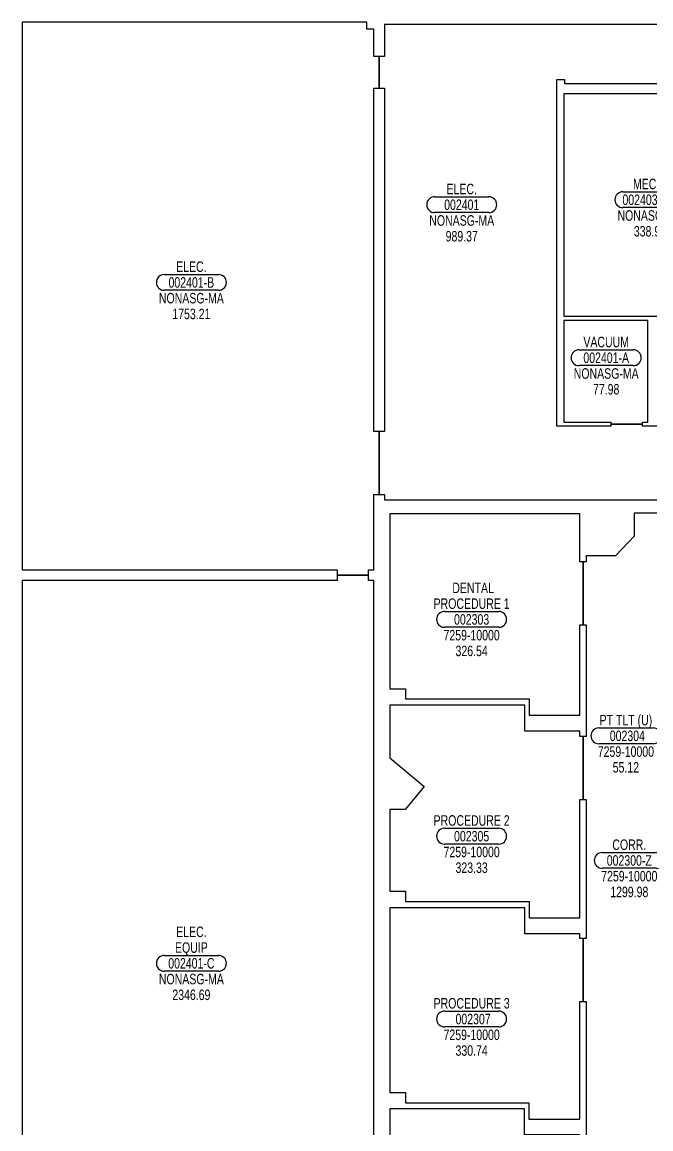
# Model space of a CAD drawing. Extents: x -1933 to 1606, y 4783 to 7375.
# Drawn here: x -1933 to -1215, y 5773 to 7039 of the extents above; entities that cross this region are included whole.
import ezdxf
from ezdxf.enums import TextEntityAlignment as Align

# ---------------------------------------------------------------- set-up
doc = ezdxf.new("R2010")
doc.units = 0
doc.header["$LTSCALE"] = 48
doc.header["$MEASUREMENT"] = 0
doc.layers.get('0').update_dxf_attribs({"linetype": 'CONTINUOUS'})
for name, color, linetype in [('AREA', 3, 'CONTINUOUS'), ('AREA2', 1, 'CONTINUOUS'), ('COSTC', 6, 'CONTINUOUS'), ('PLINE2', 5, 'CONTINUOUS'), ('ROOMNA', 4, 'CONTINUOUS'), ('ROOMNO', 4, 'CONTINUOUS'), ('ROOMOV', 4, 'CONTINUOUS')]:
    doc.layers.add(name, color=color, linetype=linetype)

# ---------------------------------------------------------------- blocks, each defined once
blk = doc.blocks.new('ROOM')
at = {"layer": 'ROOMOV'}
for p, q in [((-31, 9), (31, 9)), ((31, -9), (-31, -9))]:
    blk.add_line(p, q, dxfattribs=at)
for centre, start, end in [((-31, 0), 90, 270), ((31, 0), 270, 90)]:
    blk.add_arc(centre, 9.04, start, end, dxfattribs=at)
at = {"width": 0.75, "flags": 1}
for tag, p in [('FLFIN', (-60, -36)), ('ICRA', (60, -36)), ('FLTYPE', (-60, -48)), ('USER1', (60, -48)), ('FLCOND', (-60, -60)), ('USER2', (60, -60)), ('WLFIN', (-60, -72)), ('SITE', (-24, -72)), ('UCODE', (24, -72)), ('USER3', (60, -72)), ('WLTYPE', (-60, -84)), ('BLDG', (-24, -84)), ('UDESC', (24, -84)), ('USER4', (60, -84)), ('WLCOND', (-60, -96)), ('FLR', (-24, -96)), ('FCODE', (24, -96)), ('USER5', (60, -96)), ('CLFIN', (-60, -108)), ('COSTCD', (-24, -108)), ('FDESC', (24, -108)), ('USER6', (60, -108)), ('CLTYPE', (-60, -120)), ('DEPTD', (-24, -120)), ('DIVISION', (24, -120)), ('USER7', (60, -120)), ('CLCOND', (-60, -132)), ('RDES', (-24, -132)), ('CONTACT', (24, -132)), ('USER8', (60, -132)), ('CLHT', (-60, -144)), ('CHDATE', (-24, -144)), ('OCCUP', (24, -144)), ('BLOCK', (60, -144)), ('BASE', (-60, -156)), ('CBACK', (-24, -156)), ('PRCONTACT', (24, -156)), ('BLOCK2', (60, -156))]:
    blk.add_attdef(tag, text='', height=6, dxfattribs=at).set_placement(p, align=Align.MIDDLE_CENTER)
at = {"layer": 'AREA', "width": 0.75}
blk.add_attdef('AREA', text='', height=12, dxfattribs=at).set_placement((0, -36), align=Align.MIDDLE_CENTER)
at = {"layer": 'AREA2', "width": 0.75}
blk.add_attdef('AREA2', text='', height=12, dxfattribs=at).set_placement((0, -36), align=Align.MIDDLE_CENTER)
at = {"layer": 'COSTC', "width": 0.75}
blk.add_attdef('COSTC', text='', height=12, dxfattribs=at).set_placement((0, -18), align=Align.MIDDLE_CENTER)
at = {"layer": 'ROOMNA', "width": 0.75}
for tag, p in [('RMNAA', (0, 54)), ('RMNAB', (0, 36)), ('RMNAC', (0, 18))]:
    blk.add_attdef(tag, text='', height=12, dxfattribs=at).set_placement(p, align=Align.MIDDLE_CENTER)
at = {"layer": 'ROOMNO', "width": 0.75}
blk.add_attdef('RMNU', text='', height=12, dxfattribs=at).set_placement((0, 0), align=Align.MIDDLE_CENTER)

msp = doc.modelspace()

# ---------------------------------------------------------------- linework, layer by layer
at = {"layer": 'PLINE2', "color": 6}
for points in [[(-1531.2, 6963.2), (-1525.2, 6963.2), (-1525.2, 6999.2), (-1531.2, 6999.2), (-1531.2, 7030.5), (-1539.2, 7030.5), (-1539.2, 7038.5), (-1933.2, 7038.5), (-1933.2, 6412.5), (-1573.2, 6412.5), (-1573.2, 6406.4), (-1537.2, 6406.4), (-1537.2, 6412.5), (-1531.2, 6412.5), (-1531.2, 6498.5), (-1525.2, 6498.5), (-1525.2, 6570.5), (-1531.2, 6570.5)], [(-1123.2, 6956.6), (-1314.2, 6956.6), (-1314.2, 6702.4), (-1123.2, 6702.4), (-1123.2, 6708.4), (-1116.5, 6708.4), (-1116.5, 6744.4), (-1123.2, 6744.4)], [(-1218.3, 6697.5), (-1314.2, 6697.5), (-1314.2, 6581.4), (-1260.3, 6581.4), (-1260.3, 6579), (-1224.3, 6579), (-1224.3, 6581.4), (-1218.3, 6581.4)], [(-1295.8, 6349.5), (-1292.2, 6349.5), (-1292.2, 6421.5), (-1295.8, 6421.5), (-1295.8, 6476.3), (-1512.9, 6476.3), (-1512.9, 6276.5), (-1494.9, 6276.5), (-1494.9, 6264.9), (-1353.9, 6264.9), (-1353.9, 6246.2), (-1295.8, 6246.2)], [(-1531.2, 6400.3), (-1537.2, 6400.3), (-1537.2, 6406.4), (-1573.2, 6406.4), (-1573.2, 6400.3), (-1933.2, 6400.3), (-1933.2, 5557.5), (-1756.1, 5557.5), (-1756.1, 5626.7), (-1772.2, 5628), (-1770, 5655.9), (-1730.2, 5652.8), (-1732.3, 5624.9), (-1756.1, 5626.7), (-1756.1, 5557.5), (-1531.2, 5557.5), (-1531.2, 5789.1), (-1531.2, 5789.1), (-1531.2, 5869.5), (-1531.2, 5869.5), (-1531.2, 5891.9), (-1531.2, 5891.9)], [(-1292.2, 6222.1), (-1295.8, 6222.1), (-1295.8, 6228), (-1358.8, 6228), (-1358.8, 6257.6), (-1512.9, 6257.6), (-1512.9, 6197.7), (-1473.6, 6164.7), (-1495.6, 6138.5), (-1512.9, 6138.5), (-1512.9, 6045), (-1494.9, 6045), (-1494.9, 6033.4), (-1353.9, 6033.4), (-1353.9, 6014.7), (-1295.8, 6014.7), (-1295.8, 6150.1), (-1292.2, 6150.1)], [(-1295.8, 5918.9), (-1292.2, 5918.9), (-1292.2, 5990.9), (-1295.8, 5990.9), (-1295.8, 5996.5), (-1358.8, 5996.5), (-1358.8, 6026.2), (-1512.9, 6026.2), (-1512.9, 5815), (-1494.9, 5815), (-1494.9, 5803.4), (-1354, 5803.4), (-1354, 5784.7), (-1295.8, 5784.7)], [(-1295.8, 5689.8), (-1292.2, 5689.8), (-1292.2, 5761.8), (-1295.8, 5761.8), (-1295.8, 5766.5), (-1358.9, 5766.5), (-1358.9, 5796.2), (-1512.9, 5796.2), (-1512.9, 5577.8), (-1494.9, 5577.8), (-1494.9, 5565.8), (-1333.3, 5565.7), (-1333.3, 5627.4), (-1295.8, 5627.4)]]:
    msp.add_lwpolyline(points, close=True, dxfattribs=at)
for points in [[(-1162.6, 7035.9), (-1519.2, 7035.9), (-1519.2, 7030.5), (-1519.2, 7030.5), (-1519.2, 6999.2), (-1525.2, 6999.2), (-1525.2, 6963.2), (-1519.2, 6963.2), (-1519.2, 6570.5), (-1525.2, 6570.5), (-1525.2, 6498.5), (-1519.2, 6498.5), (-1519.2, 6492.5), (-1123.2, 6492.5)], [(-1123.2, 6576.5), (-1224.3, 6576.5), (-1224.3, 6579), (-1260.3, 6579), (-1260.3, 6576.5), (-1322.2, 6576.5), (-1322.2, 6973), (-1313.2, 6973), (-1313.2, 6968.5), (-1243.2, 6968.5), (-1221.2, 6968.5), (-1162.6, 6968.5)], [(-1115.1, 6477.4), (-1233.8, 6477.4), (-1233.8, 6450.8), (-1255.2, 6428.6), (-1288.6, 6428.6), (-1288.6, 6421.5), (-1292.2, 6421.5), (-1292.2, 6349.5), (-1288.6, 6349.5), (-1288.6, 6222.1), (-1292.2, 6222.1), (-1292.2, 6150.1), (-1288.6, 6150.1), (-1288.6, 5990.9), (-1292.2, 5990.9), (-1292.2, 5918.9), (-1288.6, 5918.9), (-1288.6, 5761.8)]]:
    msp.add_lwpolyline(points, dxfattribs=at)

# ---------------------------------------------------------------- block references
at = {"layer": 'ROOMNO'}
ref = msp.add_blockref('ROOM', (-1215.7, 6835.5), dxfattribs=at)
ref.add_attrib('RMNU', '002403-MC', dxfattribs={"height": 12, "width": 0.75}).set_placement((-1215.7, 6835.5), align=Align.MIDDLE_CENTER)
ref.add_attrib('RMNAC', 'MECH.', dxfattribs={"layer": 'ROOMNA', "height": 12, "width": 0.75}).set_placement((-1215.7, 6853.5), align=Align.MIDDLE_CENTER)
ref.add_attrib('COSTC', 'NONASG-MA', dxfattribs={"layer": 'COSTC', "height": 12, "width": 0.75}).set_placement((-1215.7, 6817.5), align=Align.MIDDLE_CENTER)
ref.add_attrib('AREA2', '338.95', dxfattribs={"layer": 'AREA2', "height": 12, "width": 0.75}).set_placement((-1215.7, 6799.5), align=Align.MIDDLE_CENTER)
ref = msp.add_blockref('ROOM', (-1430.8, 6829.8), dxfattribs=at)
ref.add_attrib('RMNU', '002401', dxfattribs={"height": 12, "width": 0.75}).set_placement((-1430.8, 6829.8), align=Align.MIDDLE_CENTER)
ref.add_attrib('RMNAC', 'ELEC.', dxfattribs={"layer": 'ROOMNA', "height": 12, "width": 0.75}).set_placement((-1430.8, 6847.8), align=Align.MIDDLE_CENTER)
ref.add_attrib('COSTC', 'NONASG-MA', dxfattribs={"layer": 'COSTC', "height": 12, "width": 0.75}).set_placement((-1430.8, 6811.8), align=Align.MIDDLE_CENTER)
ref.add_attrib('AREA2', '989.37', dxfattribs={"layer": 'AREA2', "height": 12, "width": 0.75}).set_placement((-1430.8, 6793.8), align=Align.MIDDLE_CENTER)
ref = msp.add_blockref('ROOM', (-1739.8, 6741), dxfattribs=at)
ref.add_attrib('RMNU', '002401-B', dxfattribs={"height": 12, "width": 0.75}).set_placement((-1739.8, 6741), align=Align.MIDDLE_CENTER)
ref.add_attrib('RMNAC', 'ELEC.', dxfattribs={"layer": 'ROOMNA', "height": 12, "width": 0.75}).set_placement((-1739.8, 6759), align=Align.MIDDLE_CENTER)
ref.add_attrib('COSTC', 'NONASG-MA', dxfattribs={"layer": 'COSTC', "height": 12, "width": 0.75}).set_placement((-1739.8, 6723), align=Align.MIDDLE_CENTER)
ref.add_attrib('AREA2', '1753.21', dxfattribs={"layer": 'AREA2', "height": 12, "width": 0.75}).set_placement((-1739.8, 6705), align=Align.MIDDLE_CENTER)
ref = msp.add_blockref('ROOM', (-1265.7, 6654.9), dxfattribs=at)
ref.add_attrib('RMNU', '002401-A', dxfattribs={"height": 12, "width": 0.75}).set_placement((-1265.7, 6654.9), align=Align.MIDDLE_CENTER)
ref.add_attrib('RMNAC', 'VACUUM', dxfattribs={"layer": 'ROOMNA', "height": 12, "width": 0.75}).set_placement((-1265.7, 6672.9), align=Align.MIDDLE_CENTER)
ref.add_attrib('COSTC', 'NONASG-MA', dxfattribs={"layer": 'COSTC', "height": 12, "width": 0.75}).set_placement((-1265.7, 6636.9), align=Align.MIDDLE_CENTER)
ref.add_attrib('AREA2', '77.98', dxfattribs={"layer": 'AREA2', "height": 12, "width": 0.75}).set_placement((-1265.7, 6618.9), align=Align.MIDDLE_CENTER)
ref = msp.add_blockref('ROOM', (-1419.5, 6355.8), dxfattribs=at)
ref.add_attrib('RMNU', '002303', dxfattribs={"height": 12, "width": 0.75}).set_placement((-1419.5, 6355.8), align=Align.MIDDLE_CENTER)
ref.add_attrib('RMNAB', ' DENTAL', dxfattribs={"layer": 'ROOMNA', "height": 12, "width": 0.75}).set_placement((-1419.5, 6391.8), align=Align.MIDDLE_CENTER)
ref.add_attrib('RMNAC', 'PROCEDURE 1', dxfattribs={"layer": 'ROOMNA', "height": 12, "width": 0.75}).set_placement((-1419.5, 6373.8), align=Align.MIDDLE_CENTER)
ref.add_attrib('COSTC', '7259-10000', dxfattribs={"layer": 'COSTC', "height": 12, "width": 0.75}).set_placement((-1419.5, 6337.8), align=Align.MIDDLE_CENTER)
ref.add_attrib('AREA2', '326.54', dxfattribs={"layer": 'AREA2', "height": 12, "width": 0.75}).set_placement((-1419.5, 6319.8), align=Align.MIDDLE_CENTER)
ref = msp.add_blockref('ROOM', (-1243.2, 6222.7), dxfattribs=at)
ref.add_attrib('RMNU', ' 002304', dxfattribs={"height": 12, "width": 0.75}).set_placement((-1243.2, 6222.7), align=Align.MIDDLE_CENTER)
ref.add_attrib('RMNAC', 'PT TLT (U)', dxfattribs={"layer": 'ROOMNA', "height": 12, "width": 0.75}).set_placement((-1243.2, 6240.7), align=Align.MIDDLE_CENTER)
ref.add_attrib('COSTC', '7259-10000', dxfattribs={"layer": 'COSTC', "height": 12, "width": 0.75}).set_placement((-1243.2, 6204.7), align=Align.MIDDLE_CENTER)
ref.add_attrib('AREA2', '55.12', dxfattribs={"layer": 'AREA2', "height": 12, "width": 0.75}).set_placement((-1243.2, 6186.7), align=Align.MIDDLE_CENTER)
ref = msp.add_blockref('ROOM', (-1419.5, 6108), dxfattribs=at)
ref.add_attrib('RMNU', '002305', dxfattribs={"height": 12, "width": 0.75}).set_placement((-1419.5, 6108), align=Align.MIDDLE_CENTER)
ref.add_attrib('RMNAC', 'PROCEDURE 2', dxfattribs={"layer": 'ROOMNA', "height": 12, "width": 0.75}).set_placement((-1419.5, 6126), align=Align.MIDDLE_CENTER)
ref.add_attrib('COSTC', '7259-10000', dxfattribs={"layer": 'COSTC', "height": 12, "width": 0.75}).set_placement((-1419.5, 6090), align=Align.MIDDLE_CENTER)
ref.add_attrib('AREA2', '323.33', dxfattribs={"layer": 'AREA2', "height": 12, "width": 0.75}).set_placement((-1419.5, 6072), align=Align.MIDDLE_CENTER)
ref = msp.add_blockref('ROOM', (-1239.3, 6080.3), dxfattribs=at)
ref.add_attrib('RMNU', '002300-Z', dxfattribs={"height": 12, "width": 0.75}).set_placement((-1239.3, 6080.3), align=Align.MIDDLE_CENTER)
ref.add_attrib('RMNAC', 'CORR.', dxfattribs={"layer": 'ROOMNA', "height": 12, "width": 0.75}).set_placement((-1239.3, 6098.3), align=Align.MIDDLE_CENTER)
ref.add_attrib('COSTC', '7259-10000', dxfattribs={"layer": 'COSTC', "height": 12, "width": 0.75}).set_placement((-1239.3, 6062.3), align=Align.MIDDLE_CENTER)
ref.add_attrib('AREA2', '1299.98', dxfattribs={"layer": 'AREA2', "height": 12, "width": 0.75}).set_placement((-1239.3, 6044.3), align=Align.MIDDLE_CENTER)
ref = msp.add_blockref('ROOM', (-1739.8, 5962.7), dxfattribs=at)
ref.add_attrib('RMNU', '002401-C', dxfattribs={"height": 12, "width": 0.75}).set_placement((-1739.8, 5962.7), align=Align.MIDDLE_CENTER)
ref.add_attrib('RMNAB', 'ELEC.', dxfattribs={"layer": 'ROOMNA', "height": 12, "width": 0.75}).set_placement((-1739.8, 5998.7), align=Align.MIDDLE_CENTER)
ref.add_attrib('RMNAC', 'EQUIP', dxfattribs={"layer": 'ROOMNA', "height": 12, "width": 0.75}).set_placement((-1739.8, 5980.7), align=Align.MIDDLE_CENTER)
ref.add_attrib('COSTC', 'NONASG-MA', dxfattribs={"layer": 'COSTC', "height": 12, "width": 0.75}).set_placement((-1739.8, 5944.7), align=Align.MIDDLE_CENTER)
ref.add_attrib('AREA2', '2346.69', dxfattribs={"layer": 'AREA2', "height": 12, "width": 0.75}).set_placement((-1739.8, 5926.7), align=Align.MIDDLE_CENTER)
ref = msp.add_blockref('ROOM', (-1419.5, 5899), dxfattribs=at)
ref.add_attrib('RMNU', ' 002307', dxfattribs={"height": 12, "width": 0.75}).set_placement((-1419.5, 5899), align=Align.MIDDLE_CENTER)
ref.add_attrib('RMNAC', 'PROCEDURE 3', dxfattribs={"layer": 'ROOMNA', "height": 12, "width": 0.75}).set_placement((-1419.5, 5917), align=Align.MIDDLE_CENTER)
ref.add_attrib('COSTC', '7259-10000', dxfattribs={"layer": 'COSTC', "height": 12, "width": 0.75}).set_placement((-1419.5, 5881), align=Align.MIDDLE_CENTER)
ref.add_attrib('AREA2', '330.74', dxfattribs={"layer": 'AREA2', "height": 12, "width": 0.75}).set_placement((-1419.5, 5863), align=Align.MIDDLE_CENTER)

doc.saveas('drawing.dxf')
